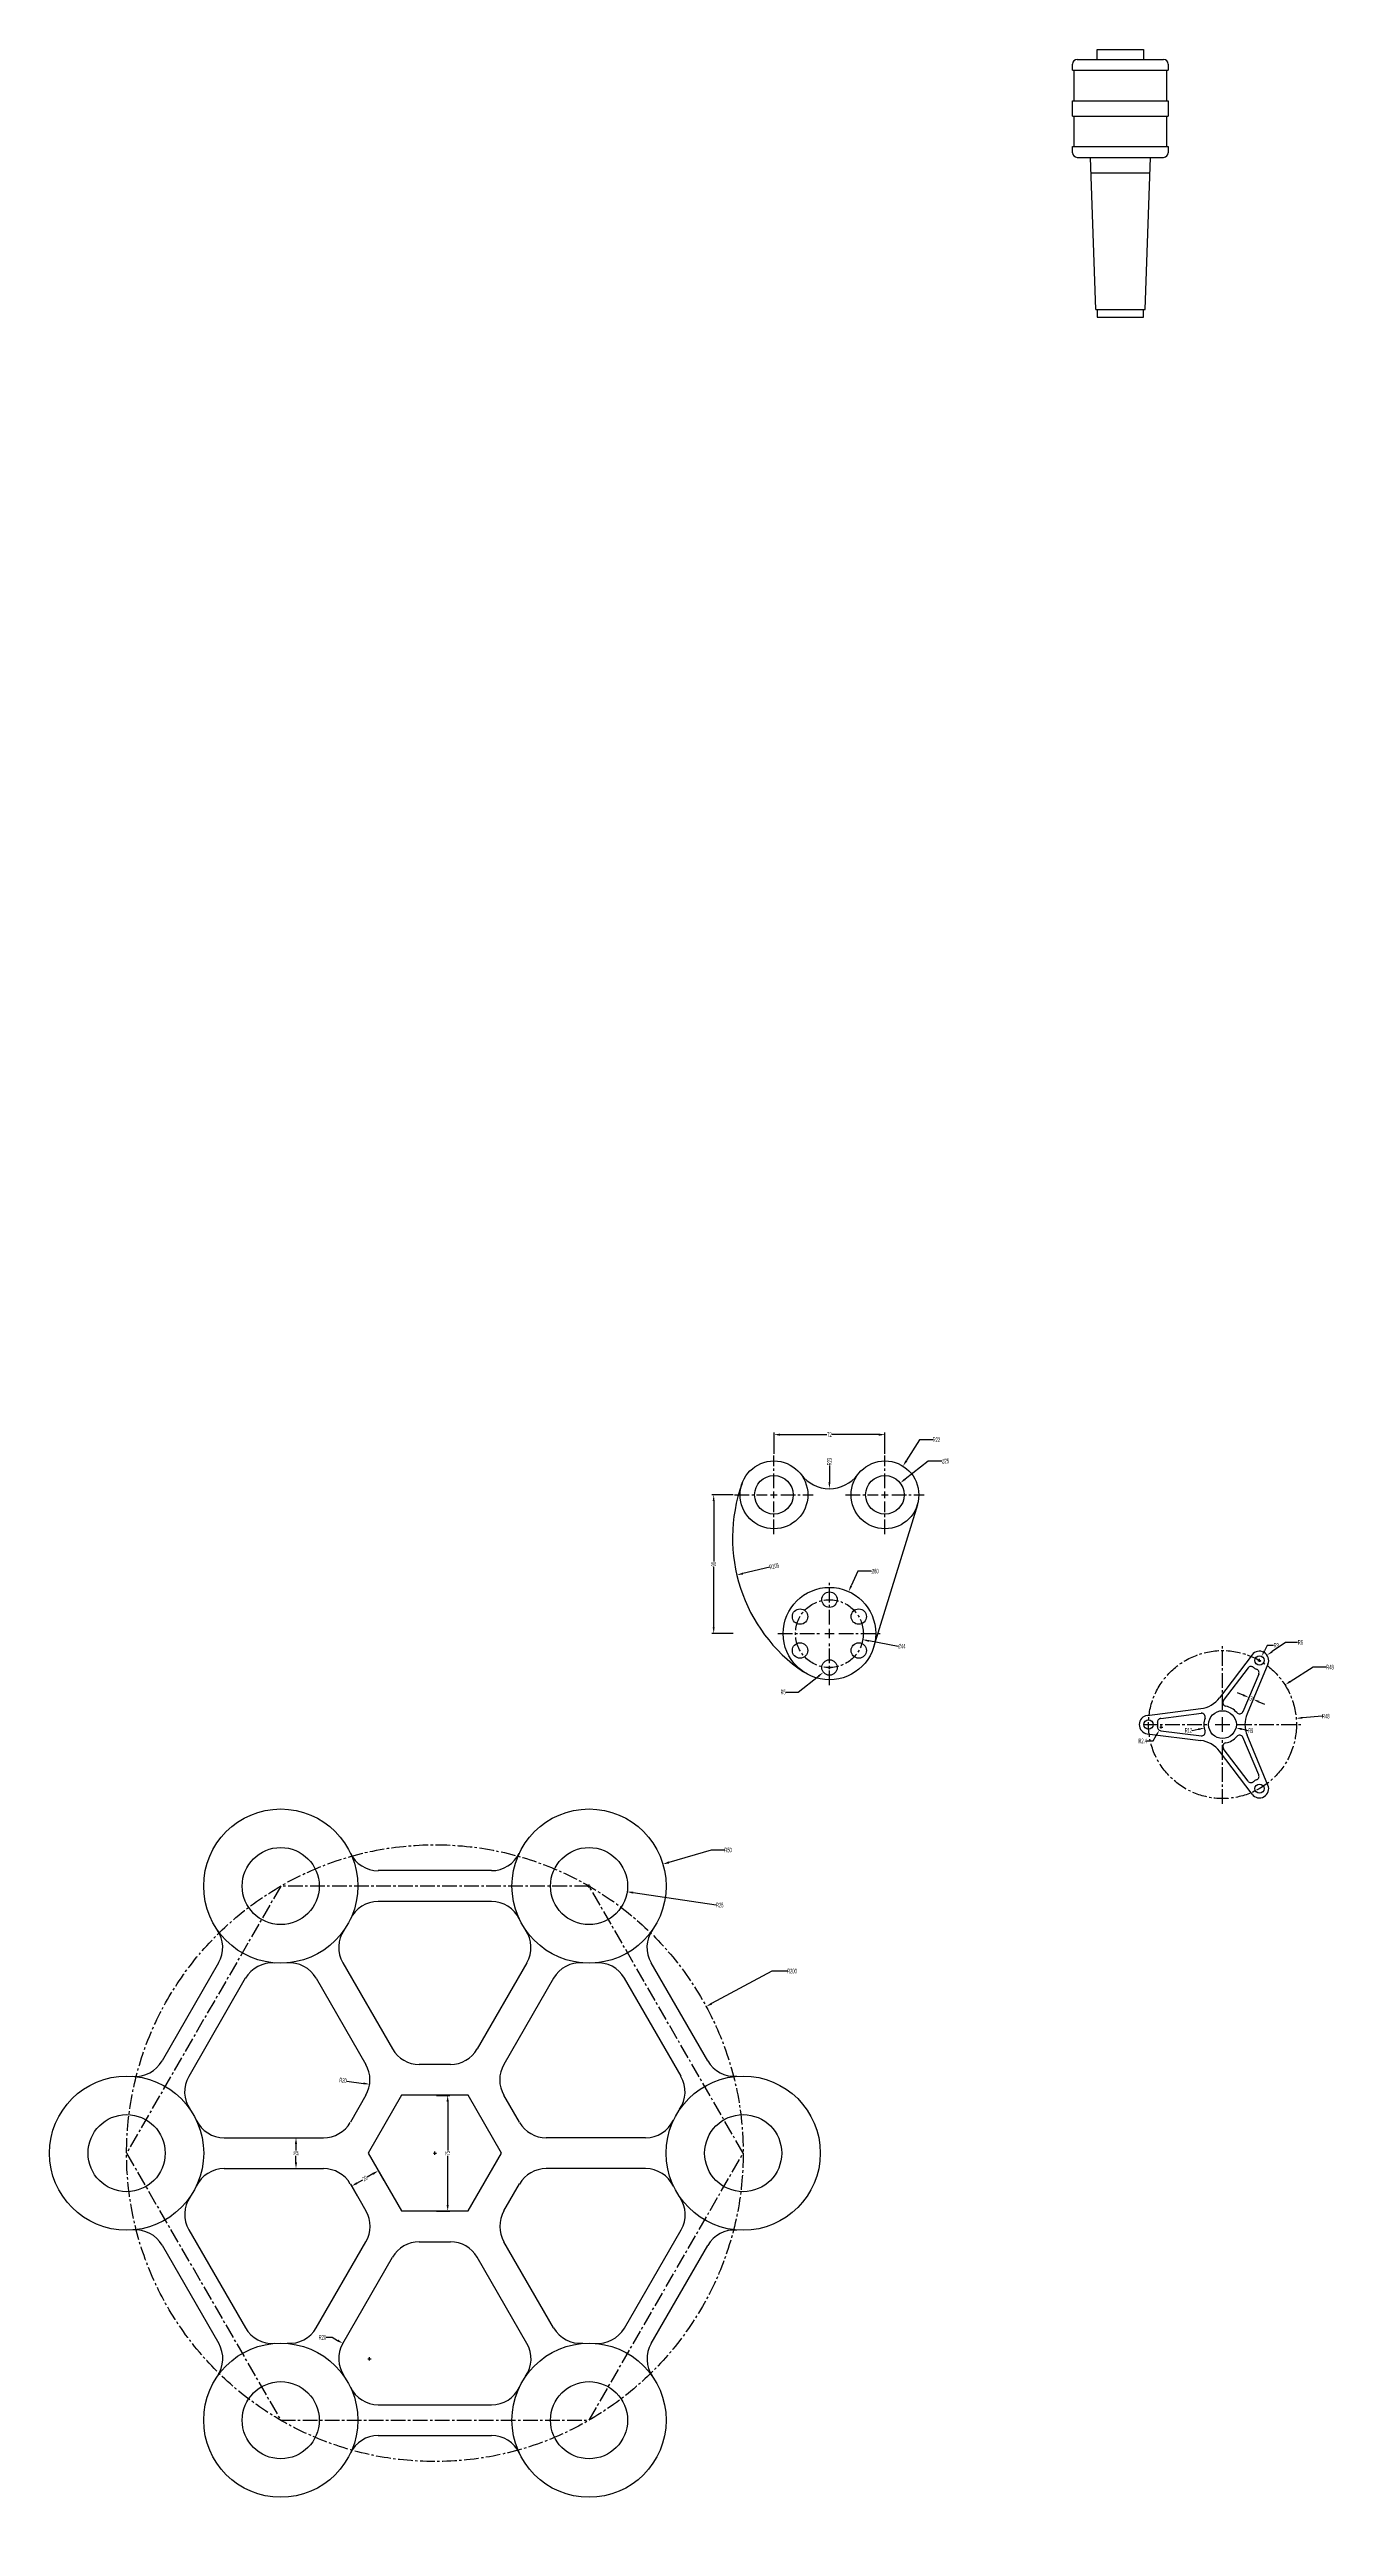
# Model space of a CAD drawing. Header units: millimetres. Extents: x 1568 to 31342, y 459 to 4403.
# Drawn here: x 6190 to 7024, y 1164 to 2770 of the extents above; entities that cross this region are included whole.
import ezdxf

# ---------------------------------------------------------------- set-up
doc = ezdxf.new("R2010")
doc.units = ezdxf.units.MM
doc.header["$LTSCALE"] = 0.5
doc.linetypes.add('CENTER2', pattern=[28.575, 19.05, -3.175, 3.175, -3.175])
doc.layers.add('centre line', color=3, linetype='CENTER2')
doc.layers.add('drawing', color=7, linetype='Continuous')
doc.styles.get("Standard").update_dxf_attribs({"font": 'arial.ttf', "width": 0.5})
doc.dimstyles.new('DARSHU2', dxfattribs={"dimtxt": 3, "dimasz": 4, "dimexe": 1.25, "dimexo": 1, "dimtad": 0, "dimtoh": 1, "dimdec": 1, "dimdsep": 46, "dimtxsty": 'Standard', "dimcen": 1, "dimclrd": 6, "dimclre": 6, "dimclrt": 6, "dimadec": 0, "dimazin": 0, "dimtfac": 1, "dimtdec": 1, "dimtofl": 0, "dimtmove": 0, "dimatfit": 3, "dimfxl": 1, "dimtfillclr": 256, "dimlwd": 25, "dimlwe": 25, "dimarcsym": 0})

# ---------------------------------------------------------------- blocks, each defined once
blk = doc.blocks.new('*U120')
at = {"layer": 'drawing'}
blk.add_circle((0, 0), 5, dxfattribs=at)
blk = doc.blocks.new('*U121')
at = {"layer": 'drawing', "color": 0, "linetype": 'ByBlock', "lineweight": -2, "transparency": 16777216}
for p, rotation in [((6695.7, 1764.9), 180), ((6676.6, 1753.9), 240), ((6714.7, 1753.9), 120), ((6676.6, 1731.9), 299.9999999999999), ((6714.7, 1731.9), 59.99999999999997)]:
    blk.add_blockref('*U120', p, dxfattribs=dict(at, rotation=rotation))
blk.add_blockref('*U120', (6695.7, 1720.9), dxfattribs=at)
blk = doc.blocks.new('*U122')
at = {"layer": 'drawing', "color": 0, "linetype": 'CENTER2', "transparency": 16777216}
for p, q in [((0, 6), (0, 33.5)), ((-33.5, 0), (-6, 0)), ((6, 0), (33.5, 0)), ((0, -33.5), (0, -6))]:
    blk.add_line(p, q, dxfattribs=at)
at = {"layer": 'drawing', "color": 0, "linetype": 'Continuous', "transparency": 16777216}
for p, q in [((-3, 0), (3, 0)), ((0, -3), (0, 3))]:
    blk.add_line(p, q, dxfattribs=at)
blk = doc.blocks.new('*U123')
at = {"layer": 'drawing', "color": 0, "linetype": 'CENTER2', "transparency": 16777216}
for p, q in [((0, 4.4), (0, 25.5)), ((-25.5, 0), (-4.4, 0)), ((4.4, 0), (25.5, 0)), ((0, -25.5), (0, -4.4))]:
    blk.add_line(p, q, dxfattribs=at)
at = {"layer": 'drawing', "color": 0, "linetype": 'Continuous', "transparency": 16777216}
for p, q in [((-2.2, 0), (2.2, 0)), ((0, -2.2), (0, 2.2))]:
    blk.add_line(p, q, dxfattribs=at)
blk = doc.blocks.new('*U124')
at = {"layer": 'drawing', "color": 0, "linetype": 'CENTER2', "transparency": 16777216}
for p, q in [((0, 4.4), (0, 25.5)), ((-25.5, 0), (-4.4, 0)), ((4.4, 0), (25.5, 0)), ((0, -25.5), (0, -4.4))]:
    blk.add_line(p, q, dxfattribs=at)
at = {"layer": 'drawing', "color": 0, "linetype": 'Continuous', "transparency": 16777216}
for p, q in [((-2.2, 0), (2.2, 0)), ((0, -2.2), (0, 2.2))]:
    blk.add_line(p, q, dxfattribs=at)
blk = doc.blocks.new('*D125')
at = {"layer": 'centre line', "color": 6, "linetype": 'Continuous', "lineweight": 25, "transparency": 16777216}
for p, q in [((6714.1, 1783.3), (6709.8, 1773.8)), ((6722.8, 1783.3), (6714.1, 1783.3))]:
    blk.add_line(p, q, dxfattribs=at)
at = {"layer": 'centre line', "color": 6, "lineweight": 25, "transparency": 16777216}
for p, q in [((6694.7, 1742.9), (6696.7, 1742.9)), ((6695.7, 1741.9), (6695.7, 1743.9))]:
    blk.add_line(p, q, dxfattribs=at)
at = {"layer": 'centre line', "color": 6, "transparency": 16777216}
blk.add_solid([(6709.2, 1774.1), (6710.4, 1773.5), (6708.1, 1770.2)], dxfattribs=at)
at = {"layer": 'Defpoints', "color": 0, "transparency": 16777216}
for p in [(6708.1, 1770.2), (6683.2, 1715.6)]:
    blk.add_point(p, dxfattribs=at)
at = {"layer": 'centre line', "color": 6, "transparency": 16777216, "insert": (6725.3, 1783.3), "char_height": 3, "attachment_point": 5}
blk.add_mtext('∅60', dxfattribs=at)
blk = doc.blocks.new('*D126')
at = {"layer": 'centre line', "color": 6, "lineweight": 25, "transparency": 16777216}
for p, q in [((6694.7, 1742.9), (6696.7, 1742.9)), ((6695.7, 1741.9), (6695.7, 1743.9))]:
    blk.add_line(p, q, dxfattribs=at)
at = {"layer": 'centre line', "color": 6, "linetype": 'Continuous', "lineweight": 25, "transparency": 16777216}
blk.add_line((6740.2, 1734.6), (6721.2, 1738.1), dxfattribs=at)
at = {"layer": 'centre line', "color": 6, "transparency": 16777216}
blk.add_solid([(6721.3, 1738.8), (6721.1, 1737.5), (6717.3, 1738.9)], dxfattribs=at)
at = {"layer": 'Defpoints', "color": 0, "transparency": 16777216}
for p in [(6674, 1746.9), (6717.3, 1738.9)]:
    blk.add_point(p, dxfattribs=at)
at = {"layer": 'centre line', "color": 6, "transparency": 16777216, "insert": (6742.7, 1734.6), "char_height": 3, "attachment_point": 5}
blk.add_mtext('∅44', dxfattribs=at)
blk = doc.blocks.new('*D127')
at = {"layer": 'centre line', "color": 6, "linetype": 'Continuous', "lineweight": 25, "transparency": 16777216}
for p, q in [((6759.8, 1854.7), (6744.7, 1843)), ((6768.5, 1854.7), (6759.8, 1854.7))]:
    blk.add_line(p, q, dxfattribs=at)
at = {"layer": 'centre line', "color": 6, "lineweight": 25, "transparency": 16777216}
for p, q in [((6730.7, 1832.9), (6732.7, 1832.9)), ((6731.7, 1831.9), (6731.7, 1833.9))]:
    blk.add_line(p, q, dxfattribs=at)
at = {"layer": 'centre line', "color": 6, "transparency": 16777216}
blk.add_solid([(6744.3, 1843.5), (6745.1, 1842.5), (6741.5, 1840.5)], dxfattribs=at)
at = {"layer": 'Defpoints', "color": 0, "transparency": 16777216}
for p in [(6741.5, 1840.5), (6721.8, 1825.2)]:
    blk.add_point(p, dxfattribs=at)
at = {"layer": 'centre line', "color": 6, "transparency": 16777216, "insert": (6771, 1854.7), "char_height": 3, "attachment_point": 5}
blk.add_mtext('∅25', dxfattribs=at)
blk = doc.blocks.new('*D128')
at = {"layer": 'centre line', "color": 6, "linetype": 'Continuous', "lineweight": 25, "transparency": 16777216}
for p, q in [((6754.1, 1868.6), (6745.5, 1854.9)), ((6762.7, 1868.6), (6754.1, 1868.6))]:
    blk.add_line(p, q, dxfattribs=at)
at = {"layer": 'centre line', "color": 6, "lineweight": 25, "transparency": 16777216}
for p, q in [((6730.7, 1832.9), (6732.7, 1832.9)), ((6731.7, 1831.9), (6731.7, 1833.9))]:
    blk.add_line(p, q, dxfattribs=at)
at = {"layer": 'centre line', "color": 6, "transparency": 16777216}
blk.add_solid([(6744.9, 1855.2), (6746.1, 1854.5), (6743.4, 1851.5)], dxfattribs=at)
at = {"layer": 'Defpoints', "color": 0, "transparency": 16777216}
for p in [(6743.4, 1851.5), (6731.7, 1832.9)]:
    blk.add_point(p, dxfattribs=at)
at = {"layer": 'centre line', "color": 6, "transparency": 16777216, "insert": (6765.1, 1868.6), "char_height": 3, "attachment_point": 5}
blk.add_mtext('R22', dxfattribs=at)
blk = doc.blocks.new('*D129')
at = {"layer": 'centre line', "color": 6, "lineweight": 25, "transparency": 16777216}
for p, q in [((6694.7, 1720.9), (6696.7, 1720.9)), ((6695.7, 1719.9), (6695.7, 1721.9))]:
    blk.add_line(p, q, dxfattribs=at)
at = {"layer": 'centre line', "color": 6, "linetype": 'Continuous', "lineweight": 25, "transparency": 16777216}
for p, q in [((6667.4, 1704.9), (6675.3, 1704.9)), ((6675.3, 1704.9), (6688.6, 1715.3))]:
    blk.add_line(p, q, dxfattribs=at)
at = {"layer": 'centre line', "color": 6, "transparency": 16777216}
blk.add_solid([(6688.2, 1715.8), (6689, 1714.8), (6691.7, 1717.8)], dxfattribs=at)
at = {"layer": 'Defpoints', "color": 0, "transparency": 16777216}
for p in [(6695.7, 1720.9), (6691.7, 1717.8)]:
    blk.add_point(p, dxfattribs=at)
at = {"layer": 'centre line', "color": 6, "transparency": 16777216, "insert": (6665.6, 1704.9), "char_height": 3, "attachment_point": 5}
blk.add_mtext('R5', dxfattribs=at)
blk = doc.blocks.new('*D130')
at = {"layer": 'centre line', "color": 6, "linetype": 'Continuous', "lineweight": 25, "transparency": 16777216}
blk.add_line((6656.9, 1785.9), (6639.5, 1781.8), dxfattribs=at)
at = {"layer": 'centre line', "color": 6, "transparency": 16777216}
blk.add_solid([(6639.3, 1782.4), (6639.6, 1781.1), (6635.6, 1780.9)], dxfattribs=at)
at = {"layer": 'Defpoints', "color": 0, "transparency": 16777216}
for p in [(6737.8, 1804.9), (6635.6, 1780.9)]:
    blk.add_point(p, dxfattribs=at)
at = {"layer": 'centre line', "color": 6, "transparency": 16777216, "insert": (6659.8, 1786.6), "char_height": 3, "attachment_point": 5, "rotation": 13.2222}
blk.add_mtext('R105', dxfattribs=at)
blk = doc.blocks.new('*D131')
at = {"layer": 'centre line', "color": 6, "linetype": 'Continuous', "lineweight": 25, "transparency": 16777216}
blk.add_line((6695.7, 1852), (6695.7, 1840.9), dxfattribs=at)
at = {"layer": 'centre line', "color": 6, "transparency": 16777216}
blk.add_solid([(6695, 1840.9), (6696.3, 1840.9), (6695.7, 1836.9)], dxfattribs=at)
at = {"layer": 'Defpoints', "color": 0, "transparency": 16777216}
for p in [(6695.7, 1859.9), (6695.7, 1836.9)]:
    blk.add_point(p, dxfattribs=at)
at = {"layer": 'centre line', "color": 6, "transparency": 16777216, "insert": (6695.7, 1854.4), "char_height": 3, "attachment_point": 5, "rotation": 90}
blk.add_mtext('R23', dxfattribs=at)
blk = doc.blocks.new('*D132')
at = {"layer": 'centre line', "color": 6, "linetype": 'Continuous', "lineweight": 25, "transparency": 16777216}
for p, q in [((6659.7, 1859.4), (6659.7, 1873.2)), ((6663.7, 1871.9), (6694, 1871.9)), ((6727.7, 1871.9), (6697.3, 1871.9)), ((6731.7, 1859.4), (6731.7, 1873.2))]:
    blk.add_line(p, q, dxfattribs=at)
at = {"layer": 'centre line', "color": 6, "transparency": 16777216}
for points in [[(6663.7, 1872.6), (6663.7, 1871.2), (6659.7, 1871.9)], [(6727.7, 1872.6), (6727.7, 1871.2), (6731.7, 1871.9)]]:
    blk.add_solid(points, dxfattribs=at)
at = {"layer": 'Defpoints', "color": 0, "transparency": 16777216}
for p in [(6731.7, 1871.9), (6659.7, 1858.4), (6731.7, 1858.4)]:
    blk.add_point(p, dxfattribs=at)
at = {"layer": 'centre line', "color": 6, "transparency": 16777216, "insert": (6695.7, 1871.9), "char_height": 3, "attachment_point": 5}
blk.add_mtext('72', dxfattribs=at)
blk = doc.blocks.new('*D133')
at = {"layer": 'centre line', "color": 6, "linetype": 'Continuous', "lineweight": 25, "transparency": 16777216}
for p, q in [((6633.2, 1832.9), (6619.3, 1832.9)), ((6620.6, 1828.9), (6620.6, 1789.6)), ((6620.6, 1746.9), (6620.6, 1786.2)), ((6633.2, 1742.9), (6619.3, 1742.9))]:
    blk.add_line(p, q, dxfattribs=at)
at = {"layer": 'centre line', "color": 6, "transparency": 16777216}
for points in [[(6619.9, 1828.9), (6621.2, 1828.9), (6620.6, 1832.9)], [(6619.9, 1746.9), (6621.2, 1746.9), (6620.6, 1742.9)]]:
    blk.add_solid(points, dxfattribs=at)
at = {"layer": 'Defpoints', "color": 0, "transparency": 16777216}
for p in [(6634.2, 1832.9), (6620.6, 1742.9), (6634.2, 1742.9)]:
    blk.add_point(p, dxfattribs=at)
at = {"layer": 'centre line', "color": 6, "transparency": 16777216, "insert": (6620.6, 1787.9), "char_height": 3, "attachment_point": 5, "rotation": 90}
blk.add_mtext('90', dxfattribs=at)
blk = doc.blocks.new('*U146')
at = {"layer": 'centre line', "color": 0, "linetype": 'CENTER2', "transparency": 16777216}
for p, q in [((0, 9.6), (0, 51.5)), ((-51.5, 0), (-9.6, 0)), ((9.6, 0), (51.5, 0)), ((0, -51.5), (0, -9.6))]:
    blk.add_line(p, q, dxfattribs=at)
at = {"layer": 'centre line', "color": 0, "linetype": 'Continuous', "transparency": 16777216}
for p, q in [((-4.8, 0), (4.8, 0)), ((0, -4.8), (0, 4.8))]:
    blk.add_line(p, q, dxfattribs=at)
blk = doc.blocks.new('*U147')
at = {"layer": 'drawing'}
blk.add_arc((-8.3, 14.4), 18, 277.1808, 322.8192, dxfattribs=at)
blk = doc.blocks.new('*U148')
at = {"layer": 'drawing', "color": 0, "linetype": 'ByBlock', "lineweight": -2, "transparency": 16777216}
blk.add_blockref('*U147', (6942.7, 1697.7), dxfattribs=at)
for p, rotation in [((6966.6, 1683.9), 240), ((6942.7, 1670.1), 120)]:
    blk.add_blockref('*U147', p, dxfattribs=dict(at, rotation=rotation))
blk = doc.blocks.new('*U149')
at = {"layer": 'drawing'}
for p, q in [((-13.4, 4), (13, 7.4)), ((-13.4, -4), (13, -7.4))]:
    blk.add_line(p, q, dxfattribs=at)
for centre, radius, start, end in [((-13.1, 1.6), 2.4, 97.1808, 191.2768), ((13.1, 4.9), 2.4, 339.9011, 97.1808), ((26.6, 0), 12, 159.9011, 200.0989), ((-13.1, -1.6), 2.4, 168.7232, 262.8192), ((13.1, -4.9), 2.4, 262.8192, 20.0989)]:
    blk.add_arc(centre, radius, start, end, dxfattribs=at)
blk = doc.blocks.new('*U150')
at = {"layer": 'drawing', "color": 0, "linetype": 'ByBlock', "lineweight": -2, "transparency": 16777216}
for p, rotation in [((6964, 1707), 240), ((6964, 1660.8), 120)]:
    blk.add_blockref('*U149', p, dxfattribs=dict(at, rotation=rotation))
blk.add_blockref('*U149', (6924, 1683.9), dxfattribs=at)
blk = doc.blocks.new('*D151')
at = {"layer": 'centre line', "color": 6, "linetype": 'Continuous', "lineweight": 25, "transparency": 16777216}
for p, q in [((6991.5, 1737.2), (6982.8, 1731.2)), ((6999.4, 1737.2), (6991.5, 1737.2))]:
    blk.add_line(p, q, dxfattribs=at)
at = {"layer": 'centre line', "color": 6, "lineweight": 25, "transparency": 16777216}
for p, q in [((6973.6, 1725.5), (6975.6, 1725.5)), ((6974.6, 1724.5), (6974.6, 1726.5))]:
    blk.add_line(p, q, dxfattribs=at)
at = {"layer": 'centre line', "color": 6, "transparency": 16777216}
blk.add_solid([(6982.5, 1731.7), (6983.2, 1730.6), (6979.6, 1728.9)], dxfattribs=at)
at = {"layer": 'Defpoints', "color": 0, "transparency": 16777216}
for p in [(6974.6, 1725.5), (6979.6, 1728.9)]:
    blk.add_point(p, dxfattribs=at)
at = {"layer": 'centre line', "color": 6, "transparency": 16777216, "insert": (7001.2, 1737.2), "char_height": 3, "attachment_point": 5}
blk.add_mtext('R6', dxfattribs=at)
blk = doc.blocks.new('*D152')
at = {"layer": 'centre line', "color": 6, "linetype": 'Continuous', "lineweight": 25, "transparency": 16777216}
for p, q in [((6979.7, 1735.2), (6977.9, 1731.7)), ((6983.7, 1735.2), (6979.7, 1735.2))]:
    blk.add_line(p, q, dxfattribs=at)
at = {"layer": 'centre line', "color": 6, "lineweight": 25, "transparency": 16777216}
for p, q in [((6973.6, 1725.5), (6975.6, 1725.5)), ((6974.6, 1724.5), (6974.6, 1726.5))]:
    blk.add_line(p, q, dxfattribs=at)
at = {"layer": 'centre line', "color": 6, "transparency": 16777216}
blk.add_solid([(6977.3, 1732), (6978.4, 1731.4), (6976, 1728.1)], dxfattribs=at)
at = {"layer": 'Defpoints', "color": 0, "transparency": 16777216}
for p in [(6974.6, 1725.5), (6976, 1728.1)]:
    blk.add_point(p, dxfattribs=at)
at = {"layer": 'centre line', "color": 6, "transparency": 16777216, "insert": (6985.5, 1735.2), "char_height": 3, "attachment_point": 5}
blk.add_mtext('R3', dxfattribs=at)
blk = doc.blocks.new('*D153')
at = {"layer": 'centre line', "color": 6, "linetype": 'Continuous', "lineweight": 25, "transparency": 16777216}
for p, q in [((7009.4, 1721.1), (6994.5, 1711.7)), ((7018, 1721.1), (7009.4, 1721.1))]:
    blk.add_line(p, q, dxfattribs=at)
at = {"layer": 'centre line', "color": 6, "lineweight": 25, "transparency": 16777216}
for p, q in [((6949.6, 1683.9), (6951.6, 1683.9)), ((6950.6, 1682.9), (6950.6, 1684.9))]:
    blk.add_line(p, q, dxfattribs=at)
at = {"layer": 'centre line', "color": 6, "transparency": 16777216}
blk.add_solid([(6994.2, 1712.3), (6994.9, 1711.2), (6991.2, 1709.6)], dxfattribs=at)
at = {"layer": 'Defpoints', "color": 0, "transparency": 16777216}
for p in [(6991.2, 1709.6), (6950.6, 1683.9)]:
    blk.add_point(p, dxfattribs=at)
at = {"layer": 'centre line', "color": 6, "transparency": 16777216, "insert": (7020.4, 1721.1), "char_height": 3, "attachment_point": 5}
blk.add_mtext('R48', dxfattribs=at)
blk = doc.blocks.new('*D154')
at = {"layer": 'centre line', "color": 6, "linetype": 'Continuous', "lineweight": 25, "transparency": 16777216}
blk.add_line((6931, 1680.1), (6934.9, 1680.8), dxfattribs=at)
at = {"layer": 'centre line', "color": 6, "lineweight": 25, "transparency": 16777216}
for p, q in [((6949.6, 1683.9), (6951.6, 1683.9)), ((6950.6, 1682.9), (6950.6, 1684.9))]:
    blk.add_line(p, q, dxfattribs=at)
at = {"layer": 'centre line', "color": 6, "transparency": 16777216}
blk.add_solid([(6934.8, 1681.5), (6935.1, 1680.2), (6938.9, 1681.6)], dxfattribs=at)
at = {"layer": 'Defpoints', "color": 0, "transparency": 16777216}
for p in [(6938.9, 1681.6), (6950.6, 1683.9)]:
    blk.add_point(p, dxfattribs=at)
at = {"layer": 'centre line', "color": 6, "transparency": 16777216, "insert": (6928.6, 1680.1), "char_height": 3, "attachment_point": 5}
blk.add_mtext('R12', dxfattribs=at)
blk = doc.blocks.new('*D155')
at = {"layer": 'centre line', "color": 6, "linetype": 'Continuous', "lineweight": 25, "transparency": 16777216}
for p, q in [((6901.6, 1673.3), (6905.6, 1673.3)), ((6905.6, 1673.3), (6907.6, 1676.7))]:
    blk.add_line(p, q, dxfattribs=at)
at = {"layer": 'centre line', "color": 6, "lineweight": 25, "transparency": 16777216}
for p, q in [((6909.9, 1682.3), (6911.9, 1682.3)), ((6910.9, 1681.3), (6910.9, 1683.3))]:
    blk.add_line(p, q, dxfattribs=at)
at = {"layer": 'centre line', "color": 6, "transparency": 16777216}
blk.add_solid([(6907, 1677.1), (6908.2, 1676.4), (6909.7, 1680.2)], dxfattribs=at)
at = {"layer": 'Defpoints', "color": 0, "transparency": 16777216}
for p in [(6909.7, 1680.2), (6910.9, 1682.3)]:
    blk.add_point(p, dxfattribs=at)
at = {"layer": 'centre line', "color": 6, "transparency": 16777216, "insert": (6898.9, 1673.3), "char_height": 3, "attachment_point": 5}
blk.add_mtext('R2.4', dxfattribs=at)
blk = doc.blocks.new('*D156')
at = {"layer": 'centre line', "color": 6, "lineweight": 25, "transparency": 16777216}
for p, q in [((6949.6, 1683.9), (6951.6, 1683.9)), ((6950.6, 1682.9), (6950.6, 1684.9))]:
    blk.add_line(p, q, dxfattribs=at)
at = {"layer": 'centre line', "color": 6, "linetype": 'Continuous', "lineweight": 25, "transparency": 16777216}
blk.add_line((6967.2, 1679.9), (6963.3, 1680.8), dxfattribs=at)
at = {"layer": 'centre line', "color": 6, "transparency": 16777216}
blk.add_solid([(6963.4, 1681.5), (6963.1, 1680.2), (6959.4, 1681.8)], dxfattribs=at)
at = {"layer": 'Defpoints', "color": 0, "transparency": 16777216}
for p in [(6950.6, 1683.9), (6959.4, 1681.8)]:
    blk.add_point(p, dxfattribs=at)
at = {"layer": 'centre line', "color": 6, "transparency": 16777216, "insert": (6969, 1679.9), "char_height": 3, "attachment_point": 5}
blk.add_mtext('R9', dxfattribs=at)
blk = doc.blocks.new('*D157')
at = {"layer": 'centre line', "color": 6, "linetype": 'Continuous', "lineweight": 25, "transparency": 16777216}
blk.add_line((7015.3, 1689.3), (7002.5, 1688.2), dxfattribs=at)
at = {"layer": 'centre line', "color": 6, "lineweight": 25, "transparency": 16777216}
for p, q in [((6949.6, 1683.9), (6951.6, 1683.9)), ((6950.6, 1682.9), (6950.6, 1684.9))]:
    blk.add_line(p, q, dxfattribs=at)
at = {"layer": 'centre line', "color": 6, "transparency": 16777216}
blk.add_solid([(7002.4, 1688.9), (7002.5, 1687.6), (6998.5, 1687.9)], dxfattribs=at)
at = {"layer": 'Defpoints', "color": 0, "transparency": 16777216}
for p in [(6998.5, 1687.9), (6950.6, 1683.9)]:
    blk.add_point(p, dxfattribs=at)
at = {"layer": 'centre line', "color": 6, "transparency": 16777216, "insert": (7017.7, 1689.3), "char_height": 3, "attachment_point": 5}
blk.add_mtext('R48', dxfattribs=at)
blk = doc.blocks.new('*D158')
at = {"layer": 'centre line', "color": 6, "linetype": 'Continuous', "lineweight": 25, "transparency": 16777216}
for p, q in [((6964.1, 1703), (6960.4, 1704.5)), ((6967.7, 1701.2), (6968.3, 1702.6)), ((6970.5, 1700), (6971, 1701.4)), ((6974.2, 1698.7), (6977.9, 1697.1))]:
    blk.add_line(p, q, dxfattribs=at)
at = {"layer": 'centre line', "color": 6, "transparency": 16777216}
for points in [[(6964.3, 1703.6), (6963.8, 1702.4), (6967.8, 1701.4)], [(6974.5, 1699.3), (6974, 1698.1), (6970.5, 1700.3)]]:
    blk.add_solid(points, dxfattribs=at)
at = {"layer": 'Defpoints', "color": 0, "transparency": 16777216}
for p in [(6967.3, 1700.3), (6970.1, 1699.1), (6970.5, 1700.3)]:
    blk.add_point(p, dxfattribs=at)
at = {"layer": 'centre line', "color": 6, "transparency": 16777216, "insert": (6969.2, 1700.8), "char_height": 3, "attachment_point": 5, "rotation": 337.1808}
blk.add_mtext('3', dxfattribs=at)
blk = doc.blocks.new('*U159')
at = {"layer": 'drawing'}
for p, q in [((-11.3, -51.7), (53.2, -51.7)), ((-11.3, -71.7), (53.2, -71.7))]:
    blk.add_line(p, q, dxfattribs=at)
for points in [[(-14.9, 61.7), (-51.6, -1.9)], [(2.4, 51.7), (-34.3, -11.9)]]:
    blk.add_lwpolyline(points, dxfattribs=at)
for centre, start, end in [((-32.2, 71.7), 330, 34.6231), ((19.8, 41.7), 85.3769, 150), ((-68.9, 8.1), 265.3769, 330), ((-17, -21.9), 150, 214.6231), ((-11.3, -31.7), 205.3769, 270), ((53.2, -31.7), 270, 330), ((-11.3, -91.7), 90, 154.6231), ((53.2, -91.7), 30, 90)]:
    blk.add_arc(centre, 20, start, end, dxfattribs=at)
blk = doc.blocks.new('*U160')
at = {"layer": 'drawing', "color": 0, "linetype": 'ByBlock', "lineweight": -2, "transparency": 16777216}
for p, rotation in [((6430.4, 1545.4), 299.9999999999998), ((6555.8, 1483.7), 239.9999999999999), ((6323.6, 1328.2), 59.99999999999997), ((6565.1, 1344.2), 180), ((6449, 1266.5), 120)]:
    blk.add_blockref('*U159', p, dxfattribs=dict(at, rotation=rotation))
blk.add_blockref('*U159', (6314.3, 1467.6), dxfattribs=at)
blk = doc.blocks.new('*D161')
at = {"layer": 'centre line', "color": 6, "linetype": 'Continuous', "lineweight": 25, "transparency": 16777216}
for p, q in [((6618.9, 1602.5), (6591.5, 1594.4)), ((6627.5, 1602.5), (6618.9, 1602.5))]:
    blk.add_line(p, q, dxfattribs=at)
at = {"layer": 'centre line', "color": 6, "lineweight": 25, "transparency": 16777216}
for p, q in [((6538.7, 1579.1), (6540.7, 1579.1)), ((6539.7, 1578.1), (6539.7, 1580.1))]:
    blk.add_line(p, q, dxfattribs=at)
at = {"layer": 'centre line', "color": 6, "transparency": 16777216}
blk.add_solid([(6591.3, 1595.1), (6591.7, 1593.8), (6587.7, 1593.3)], dxfattribs=at)
at = {"layer": 'Defpoints', "color": 0, "transparency": 16777216}
for p in [(6587.7, 1593.3), (6539.7, 1579.1)]:
    blk.add_point(p, dxfattribs=at)
at = {"layer": 'centre line', "color": 6, "transparency": 16777216, "insert": (6629.9, 1602.5), "char_height": 3, "attachment_point": 5}
blk.add_mtext('R50', dxfattribs=at)
blk = doc.blocks.new('*D162')
at = {"layer": 'centre line', "color": 6, "lineweight": 25, "transparency": 16777216}
for p, q in [((6538.7, 1579.1), (6540.7, 1579.1)), ((6539.7, 1578.1), (6539.7, 1580.1))]:
    blk.add_line(p, q, dxfattribs=at)
at = {"layer": 'centre line', "color": 6, "linetype": 'Continuous', "lineweight": 25, "transparency": 16777216}
blk.add_line((6622.1, 1566.8), (6568.4, 1574.8), dxfattribs=at)
at = {"layer": 'centre line', "color": 6, "transparency": 16777216}
blk.add_solid([(6568.5, 1575.5), (6568.3, 1574.2), (6564.4, 1575.4)], dxfattribs=at)
at = {"layer": 'Defpoints', "color": 0, "transparency": 16777216}
for p in [(6539.7, 1579.1), (6564.4, 1575.4)]:
    blk.add_point(p, dxfattribs=at)
at = {"layer": 'centre line', "color": 6, "transparency": 16777216, "insert": (6624.5, 1566.8), "char_height": 3, "attachment_point": 5}
blk.add_mtext('R25', dxfattribs=at)
blk = doc.blocks.new('*D163')
at = {"layer": 'centre line', "color": 6, "linetype": 'Continuous', "lineweight": 25, "transparency": 16777216}
for p, q in [((6658.2, 1524), (6619.2, 1502.9)), ((6668.4, 1524), (6658.2, 1524))]:
    blk.add_line(p, q, dxfattribs=at)
at = {"layer": 'centre line', "color": 6, "lineweight": 25, "transparency": 16777216}
for p, q in [((6438.7, 1405.9), (6440.7, 1405.9)), ((6439.7, 1404.9), (6439.7, 1406.9))]:
    blk.add_line(p, q, dxfattribs=at)
at = {"layer": 'centre line', "color": 6, "transparency": 16777216}
blk.add_solid([(6618.9, 1503.5), (6619.5, 1502.3), (6615.7, 1501)], dxfattribs=at)
at = {"layer": 'Defpoints', "color": 0, "transparency": 16777216}
for p in [(6615.7, 1501), (6439.7, 1405.9)]:
    blk.add_point(p, dxfattribs=at)
at = {"layer": 'centre line', "color": 6, "transparency": 16777216, "insert": (6671.4, 1524), "char_height": 3, "attachment_point": 5}
blk.add_mtext('R200', dxfattribs=at)
blk = doc.blocks.new('*D164')
at = {"layer": 'centre line', "color": 6, "linetype": 'Continuous', "lineweight": 25, "transparency": 16777216}
blk.add_line((6382.5, 1452.7), (6393.5, 1451.1), dxfattribs=at)
at = {"layer": 'centre line', "color": 6, "transparency": 16777216}
blk.add_solid([(6393.6, 1451.8), (6393.4, 1450.5), (6397.4, 1450.6)], dxfattribs=at)
at = {"layer": 'Defpoints', "color": 0, "transparency": 16777216}
for p in [(6377.6, 1453.4), (6397.4, 1450.6)]:
    blk.add_point(p, dxfattribs=at)
at = {"layer": 'centre line', "color": 6, "transparency": 16777216, "insert": (6380.1, 1453.1), "char_height": 3, "attachment_point": 5, "rotation": 351.7871}
blk.add_mtext('R20', dxfattribs=at)
blk = doc.blocks.new('*D165')
at = {"layer": 'centre line', "color": 6, "linetype": 'Continuous', "lineweight": 25, "transparency": 16777216}
for p, q in [((6440.7, 1443.4), (6449.3, 1443.4)), ((6448, 1439.4), (6448, 1407.6)), ((6448, 1372.4), (6448, 1404.2)), ((6440.7, 1368.4), (6449.3, 1368.4))]:
    blk.add_line(p, q, dxfattribs=at)
at = {"layer": 'centre line', "color": 6, "transparency": 16777216}
for points in [[(6447.3, 1439.4), (6448.7, 1439.4), (6448, 1443.4)], [(6447.3, 1372.4), (6448.7, 1372.4), (6448, 1368.4)]]:
    blk.add_solid(points, dxfattribs=at)
at = {"layer": 'Defpoints', "color": 0, "transparency": 16777216}
for p in [(6439.7, 1443.4), (6439.7, 1368.4), (6448, 1368.4)]:
    blk.add_point(p, dxfattribs=at)
at = {"layer": 'centre line', "color": 6, "transparency": 16777216, "insert": (6448, 1405.9), "char_height": 3, "attachment_point": 5, "rotation": 90}
blk.add_mtext('75', dxfattribs=at)
blk = doc.blocks.new('*D166')
at = {"layer": 'centre line', "color": 6, "linetype": 'Continuous', "lineweight": 25, "transparency": 16777216}
for p, q in [((6336.2, 1415.9), (6350.9, 1415.9)), ((6349.6, 1411.9), (6349.6, 1407.6)), ((6349.6, 1399.9), (6349.6, 1404.2)), ((6336.2, 1395.9), (6350.9, 1395.9))]:
    blk.add_line(p, q, dxfattribs=at)
at = {"layer": 'centre line', "color": 6, "transparency": 16777216}
for points in [[(6348.9, 1411.9), (6350.3, 1411.9), (6349.6, 1415.9)], [(6348.9, 1399.9), (6350.3, 1399.9), (6349.6, 1395.9)]]:
    blk.add_solid(points, dxfattribs=at)
at = {"layer": 'Defpoints', "color": 0, "transparency": 16777216}
for p in [(6335.2, 1415.9), (6335.2, 1395.9), (6349.6, 1395.9)]:
    blk.add_point(p, dxfattribs=at)
at = {"layer": 'centre line', "color": 6, "transparency": 16777216, "insert": (6349.6, 1405.9), "char_height": 3, "attachment_point": 5, "rotation": 90}
blk.add_mtext('20', dxfattribs=at)
blk = doc.blocks.new('*D167')
at = {"layer": 'centre line', "color": 6, "linetype": 'Continuous', "lineweight": 25, "transparency": 16777216}
for p, q in [((6389.4, 1378), (6385.1, 1385.6)), ((6389.1, 1386.5), (6392.9, 1388.7)), ((6399.5, 1392.5), (6395.8, 1390.4)), ((6406.7, 1388), (6402.4, 1395.6))]:
    blk.add_line(p, q, dxfattribs=at)
at = {"layer": 'centre line', "color": 6, "transparency": 16777216}
for points in [[(6388.8, 1387.1), (6389.5, 1385.9), (6385.7, 1384.5)], [(6399.2, 1393.1), (6399.9, 1391.9), (6403, 1394.5)]]:
    blk.add_solid(points, dxfattribs=at)
at = {"layer": 'Defpoints', "color": 0, "transparency": 16777216}
for p in [(6403, 1394.5), (6407.2, 1387.2), (6389.9, 1377.2)]:
    blk.add_point(p, dxfattribs=at)
at = {"layer": 'centre line', "color": 6, "transparency": 16777216, "insert": (6394.3, 1389.5), "char_height": 3, "attachment_point": 5, "rotation": 30}
blk.add_mtext('20', dxfattribs=at)
blk = doc.blocks.new('*D168')
at = {"layer": 'centre line', "color": 6, "linetype": 'Continuous', "lineweight": 25, "transparency": 16777216}
for p, q in [((6369.1, 1286.5), (6373.1, 1286.5)), ((6373.1, 1286.5), (6376.5, 1284.5))]:
    blk.add_line(p, q, dxfattribs=at)
at = {"layer": 'centre line', "color": 6, "lineweight": 25, "transparency": 16777216}
for p, q in [((6396.3, 1272.5), (6398.3, 1272.5)), ((6397.3, 1271.5), (6397.3, 1273.5))]:
    blk.add_line(p, q, dxfattribs=at)
at = {"layer": 'centre line', "color": 6, "transparency": 16777216}
blk.add_solid([(6376.9, 1285.1), (6376.2, 1283.9), (6380, 1282.5)], dxfattribs=at)
at = {"layer": 'Defpoints', "color": 0, "transparency": 16777216}
for p in [(6380, 1282.5), (6397.3, 1272.5)]:
    blk.add_point(p, dxfattribs=at)
at = {"layer": 'centre line', "color": 6, "transparency": 16777216, "insert": (6366.7, 1286.5), "char_height": 3, "attachment_point": 5}
blk.add_mtext('R20', dxfattribs=at)

msp = doc.modelspace()

# ---------------------------------------------------------------- linework, layer by layer
for p, q in [((6856.406, 2763.803), (6912.406, 2763.803)), ((6856.406, 2763.803), (6912.406, 2763.803)), ((6869.406, 2763.803), (6869.406, 2770.223)), ((6869.406, 2770.223), (6899.406, 2770.223)), ((6899.406, 2770.223), (6899.406, 2763.803)), ((6853.406, 2756.803), (6853.406, 2760.803)), ((6853.406, 2756.803), (6915.406, 2756.803)), ((6853.406, 2756.803), (6915.406, 2756.803)), ((6854.406, 2737.053), (6854.406, 2756.803)), ((6854.406, 2756.803), (6914.406, 2756.803)), ((6914.406, 2756.803), (6914.406, 2737.053)), ((6915.406, 2760.803), (6915.406, 2756.803)), ((6853.406, 2727.053), (6853.406, 2737.053)), ((6853.406, 2737.053), (6915.406, 2737.053)), ((6854.406, 2737.053), (6914.406, 2737.053)), ((6915.406, 2737.053), (6915.406, 2727.053)), ((6853.406, 2727.053), (6915.406, 2727.053)), ((6854.406, 2707.303), (6854.406, 2727.053)), ((6854.406, 2727.053), (6914.406, 2727.053)), ((6914.406, 2727.053), (6914.406, 2707.303)), ((6853.406, 2703.303), (6853.406, 2707.303)), ((6853.406, 2707.303), (6915.406, 2707.303)), ((6856.406, 2700.303), (6912.406, 2700.303)), ((6868.406, 2601.613), (6864.96, 2700.303)), ((6900.406, 2601.613), (6903.853, 2700.303)), ((6915.406, 2707.303), (6915.406, 2703.303)), ((6865.309, 2690.303), (6903.504, 2690.303)), ((6868.406, 2601.613), (6900.406, 2601.613)), ((6869.406, 2601.613), (6869.406, 2596.613)), ((6869.406, 2596.613), (6899.406, 2596.613)), ((6899.406, 2596.613), (6899.406, 2601.613))]:
    msp.add_line(p, q)
for centre, start, end in [((6856.406, 2760.803), 90, 180), ((6912.406, 2760.803), 0, 90), ((6856.406, 2703.303), 180, 270), ((6912.406, 2703.303), 270, 0)]:
    msp.add_arc(centre, 3, start, end)
at = {"layer": 'centre line'}
msp.add_lwpolyline([(6239.71, 1405.923), (6339.71, 1232.718), (6539.71, 1232.718), (6639.71, 1405.923), (6539.71, 1579.128), (6339.71, 1579.128)], close=True, dxfattribs=at)
for centre, radius in [((6695.657, 1742.862), 22), ((6950.638, 1683.893), 48), ((6439.71, 1405.923), 200)]:
    msp.add_circle(centre, radius, dxfattribs=at)
at = {"layer": 'drawing'}
for p, q in [((6752.688, 1826.405), (6724.336, 1734.057)), ((6969.858, 1729.088), (6948.706, 1701.202)), ((6980.169, 1723.135), (6966.595, 1690.874)), ((6901.888, 1689.846), (6936.615, 1694.221)), ((6902.263, 1686.869), (6902.734, 1686.929)), ((6901.888, 1677.94), (6936.615, 1673.565)), ((6902.263, 1680.916), (6902.734, 1680.857)), ((6980.169, 1644.651), (6966.595, 1676.912)), ((6969.858, 1638.698), (6948.706, 1666.584))]:
    msp.add_line(p, q, dxfattribs=at)
for points in [[(6449.813, 1463.423), (6429.606, 1463.423)], [(6394.965, 1443.423), (6384.861, 1425.923)], [(6494.558, 1425.923), (6484.454, 1443.423)], [(6384.861, 1385.923), (6394.965, 1368.423)], [(6484.454, 1368.423), (6494.558, 1385.923)], [(6429.606, 1348.423), (6449.813, 1348.423)]]:
    msp.add_lwpolyline(points, dxfattribs=at)
msp.add_lwpolyline([(6461.36, 1368.423), (6483.011, 1405.923), (6461.36, 1443.423), (6418.059, 1443.423), (6396.408, 1405.923), (6418.059, 1368.423)], close=True, dxfattribs=at)
for centre, radius in [((6659.657, 1832.862), 22), ((6731.657, 1832.862), 22), ((6659.657, 1832.862), 12.5), ((6731.657, 1832.862), 12.5), ((6695.657, 1742.862), 30), ((6974.638, 1725.462), 3), ((6902.638, 1683.893), 3), ((6950.638, 1683.893), 9), ((6974.638, 1642.324), 3), ((6339.71, 1579.128), 50), ((6539.71, 1579.128), 50), ((6339.71, 1579.128), 25), ((6539.71, 1579.128), 25), ((6239.71, 1405.923), 50), ((6639.71, 1405.923), 50), ((6239.71, 1405.923), 25), ((6639.71, 1405.923), 25), ((6339.71, 1232.718), 50), ((6539.71, 1232.718), 50), ((6339.71, 1232.718), 25), ((6539.71, 1232.718), 25)]:
    msp.add_circle(centre, radius, dxfattribs=at)
for centre, radius, start, end in [((6737.805, 1804.898), 105, 160.311558, 235.807902), ((6695.657, 1859.862), 23, 216.869898, 323.130102), ((6974.638, 1725.462), 6, 337.180756, 142.819244), ((6974.638, 1725.462), 6, 228.7232, 251.2768), ((6902.638, 1683.893), 6, 97.180756, 262.819244), ((6902.638, 1683.893), 6, 348.7232, 11.2768), ((6974.638, 1642.324), 6, 217.180756, 22.819244), ((6974.638, 1642.324), 6, 108.7232, 131.2768)]:
    msp.add_arc(centre, radius, start, end, dxfattribs=at)

# ---------------------------------------------------------------- block references
at = {"layer": 'centre line', "linetype": 'CENTER2'}
msp.add_blockref('*U146', (6950.638, 1683.893), dxfattribs=at)
at = {"layer": 'drawing', "linetype": 'CENTER2'}
for name, p in [('*U123', (6659.657, 1832.862)), ('*U124', (6731.657, 1832.862)), ('*U122', (6695.657, 1742.862))]:
    msp.add_blockref(name, p, dxfattribs=at)
at = {"layer": 'drawing'}
for name in ['*U121', '*U150', '*U148', '*U160']:
    msp.add_blockref(name, (0, 0), dxfattribs=at)

# ---------------------------------------------------------------- dimensions: what is measured, and where the dimension line sits
at = {"layer": 'centre line'}
dim = msp.add_linear_dim(base=(6731.657, 1871.91), p1=(6659.657, 1858.362), p2=(6731.657, 1858.362), dimstyle='DARSHU2', dxfattribs=at)
dim.commit()
dim.dimension.update_dxf_attribs({"geometry": '*D132', "text_midpoint": (6695.657, 1871.91)})
for center, mpoint, picture, middle in [((6731.657, 1832.862), (6743.37, 1851.484), '*D128', (6765.128, 1868.602)), ((6695.657, 1859.862), (6695.657, 1836.862), '*D131', (6695.657, 1854.369)), ((6737.805, 1804.898), (6635.588, 1780.882), '*D130', (6659.786, 1786.567)), ((6974.638, 1725.462), (6979.558, 1728.896), '*D151', (7001.233, 1737.225)), ((6695.657, 1720.862), (6691.729, 1717.768), '*D129', (6665.588, 1704.864)), ((6950.638, 1683.893), (6991.172, 1709.603), '*D153', (7020.376, 1721.142)), ((6950.638, 1683.893), (6998.471, 1687.899), '*D157', (7015.299, 1689.308)), ((6539.71, 1579.128), (6587.666, 1593.279), '*D161', (6629.937, 1602.506)), ((6539.71, 1579.128), (6564.433, 1575.418), '*D162', (6622.118, 1566.762)), ((6439.71, 1405.923), (6615.656, 1501.017), '*D163', (6671.442, 1523.992)), ((6377.645, 1453.423), (6397.439, 1450.566), '*D164', (6380.117, 1453.066))]:
    dim = msp.add_radius_dim(center=center, mpoint=mpoint, dimstyle='DARSHU2', dxfattribs=at)
    dim.commit()
    dim.dimension.update_dxf_attribs({"geometry": picture, "text_midpoint": middle, "dimtype": 164})
for p1, p2, picture, middle in [((6721.787, 1825.19), (6741.526, 1840.533), '*D127', (6770.998, 1854.709)), ((6683.209, 1715.566), (6708.104, 1770.157), '*D125', (6725.295, 1783.26)), ((6674.022, 1746.854), (6717.291, 1738.869), '*D126', (6740.233, 1734.634))]:
    dim = msp.add_diameter_dim_2p(p1=p1, p2=p2, dimstyle='DARSHU2', dxfattribs=at)
    dim.commit()
    dim.dimension.update_dxf_attribs({"geometry": picture, "text_midpoint": middle, "dimtype": 163})
for base, p1, p2, picture, middle in [((6620.582, 1742.862), (6634.157, 1832.862), (6634.157, 1742.862), '*D133', (6620.582, 1787.862)), ((6448.004, 1368.423), (6439.71, 1443.423), (6439.71, 1368.423), '*D165', (6448.004, 1405.923))]:
    dim = msp.add_linear_dim(base=base, p1=p1, p2=p2, angle=90, dimstyle='DARSHU2', dxfattribs=at)
    dim.commit()
    dim.dimension.update_dxf_attribs({"geometry": picture, "text_midpoint": middle})
for center, mpoint, picture, middle in [((6974.638, 1725.462), (6976.015, 1728.128), '*D152', (6985.52, 1735.236)), ((6910.876, 1682.25), (6909.656, 1680.183), '*D155', (6898.884, 1673.294)), ((6950.638, 1683.893), (6938.86, 1681.596), '*D154', (6928.599, 1680.065)), ((6950.638, 1683.893), (6959.382, 1681.76), '*D156', (6968.99, 1679.865)), ((6397.313, 1272.49), (6379.993, 1282.49), '*D168', (6366.65, 1286.49))]:
    dim = msp.add_radius_dim(center=center, mpoint=mpoint, dimstyle='DARSHU2', dxfattribs=at)
    dim.commit()
    dim.dimension.update_dxf_attribs({"geometry": picture, "text_midpoint": middle})
for p1, p2, distance, picture, middle in [((6967.299, 1700.284), (6970.064, 1699.12), 1.227, '*D158', (6969.158, 1700.833)), ((6335.248, 1415.923), (6335.248, 1395.923), 14.362, '*D166', (6349.61, 1405.923)), ((6389.913, 1377.173), (6407.234, 1387.173), 8.472, '*D167', (6394.338, 1389.51))]:
    dim = msp.add_aligned_dim(p1=p1, p2=p2, distance=distance, dimstyle='DARSHU2', dxfattribs=at)
    dim.commit()
    dim.dimension.update_dxf_attribs({"geometry": picture, "text_midpoint": middle})

doc.saveas('drawing.dxf')
